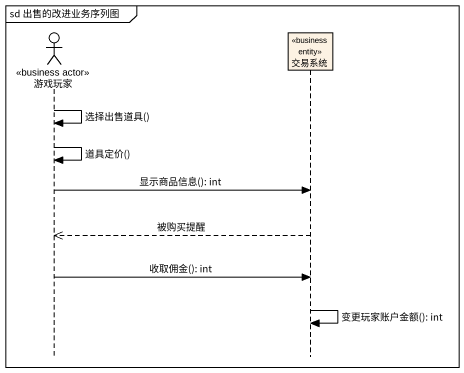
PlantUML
@startuml
mainframe sd 出售的改进业务序列图
hide footbox
actor 游戏玩家 <<business actor>>
participant 交易系统 <<business entity>>

游戏玩家 -> 游戏玩家 : 选择出售道具()
游戏玩家 -> 游戏玩家 : 道具定价()
游戏玩家 -> 交易系统 : 显示商品信息(): int
交易系统 -->> 游戏玩家 : 被购买提醒
游戏玩家 -> 交易系统 : 收取佣金(): int
交易系统 -> 交易系统 : 变更玩家账户金额(): int
@enduml
